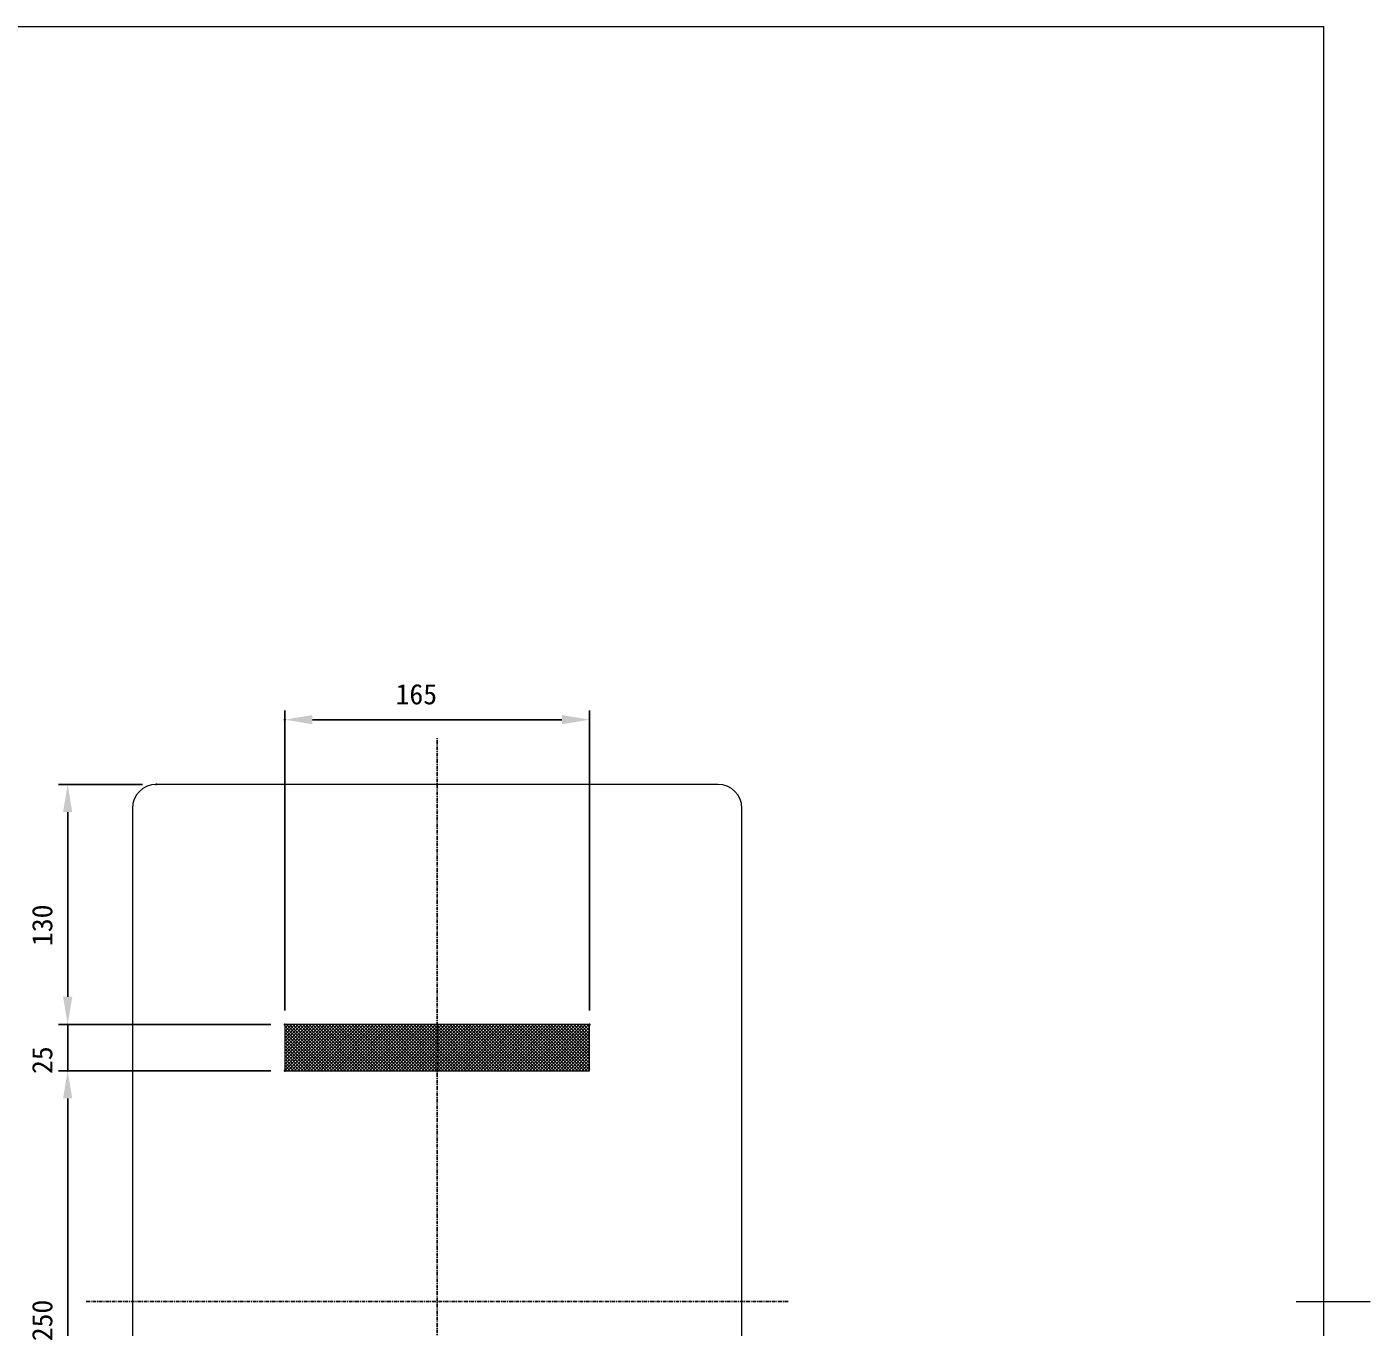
# Model space of a CAD drawing. Units: millimetres, scale not verified. Extents: x -203 to 203, y -143 to 143.
# Drawn here: x 57.6 to 203, y -2.8 to 138 of the extents above; entities that cross this region are included whole.
import ezdxf
from ezdxf.enums import TextEntityAlignment as Align

# ---------------------------------------------------------------- set-up
doc = ezdxf.new("R2010")
doc.units = ezdxf.units.MM
doc.header["$LTSCALE"] = 0.5
doc.header["$PDMODE"] = 32
doc.header["$PDSIZE"] = 0.1
doc.linetypes.add('USER1', pattern=[1.259843, 0.787402, -0.15748, 0.15748, -0.15748])
for name, color, linetype, lineweight in [('0-1_DIMENSION_LINES$02_DIMENSI', 7, 'Continuous', 25), ('0-4_図面_FORMAT$01_WAKU$OUT_LINE', 6, 'Continuous', 18), ('0-8_DIMENSION_LINES$03_LINES', 7, 'Continuous', 18), ('0-9_DIMENSION_LINES$01_CENTER_', 7, 'USER1', 25), ('0-A_DIMENSION_LINES$06_HATCHIN', 7, 'Continuous', 25)]:
    doc.layers.add(name, color=color, linetype=linetype, lineweight=lineweight)
doc.layers.add('0-2_DEFPOINTS', color=7, linetype='Continuous')
doc.styles.add('ＭＳ ゴシック', font='')
doc.styles.get('ＭＳ ゴシック').set_extended_font_data('MS Gothic')

# ---------------------------------------------------------------- blocks, each defined once
blk = doc.blocks.new('D1')
at = {"layer": '0-1_DIMENSION_LINES$02_DIMENSI'}
for p, q in [((200.2, 672), (182, 672)), ((184, 666), (184, 626)), ((228, 620), (182, 620))]:
    blk.add_line(p, q, dxfattribs=at)
for points in [[(185, 666), (183, 666), (184, 672)], [(183, 626), (185, 626), (184, 620)]]:
    blk.add_solid(points, dxfattribs=at)
at = {"layer": '0-2_DEFPOINTS'}
for p in [(203.2, 672), (184, 620), (231, 620)]:
    blk.add_point(p, dxfattribs=at)
at = {"layer": '0-1_DIMENSION_LINES$02_DIMENSI', "style": 'ＭＳ ゴシック'}
blk.add_text('130', height=4.399, rotation=90, dxfattribs=at).set_placement((182, 637), align=Align.BOTTOM_LEFT)
blk = doc.blocks.new('D4')
at = {"layer": '0-1_DIMENSION_LINES$02_DIMENSI'}
for p, q in [((231, 623), (231, 688)), ((297, 623), (297, 688)), ((291, 686), (237, 686))]:
    blk.add_line(p, q, dxfattribs=at)
for points in [[(237, 687), (237, 685), (231, 686)], [(291, 685), (291, 687), (297, 686)]]:
    blk.add_solid(points, dxfattribs=at)
at = {"layer": '0-2_DEFPOINTS'}
for p in [(231, 686), (231, 620), (297, 620)]:
    blk.add_point(p, dxfattribs=at)
at = {"layer": '0-1_DIMENSION_LINES$02_DIMENSI', "style": 'ＭＳ ゴシック'}
blk.add_text('165', height=4.399, dxfattribs=at).set_placement((255, 688), align=Align.BOTTOM_LEFT)
blk = doc.blocks.new('D5')
at = {"layer": '0-1_DIMENSION_LINES$02_DIMENSI'}
for p, q in [((184, 626), (184, 631.999)), ((228, 620), (182, 620)), ((184, 620), (184, 610)), ((228, 610), (182, 610)), ((184, 604), (184, 598.001))]:
    blk.add_line(p, q, dxfattribs=at)
for points in [[(183, 626), (185, 626), (184, 620)], [(185, 604), (183, 604), (184, 610)]]:
    blk.add_solid(points, dxfattribs=at)
at = {"layer": '0-2_DEFPOINTS'}
for p in [(231, 620), (184, 610), (231, 610)]:
    blk.add_point(p, dxfattribs=at)
at = {"layer": '0-1_DIMENSION_LINES$02_DIMENSI', "style": 'ＭＳ ゴシック'}
blk.add_text('25', height=4.399, rotation=90, dxfattribs=at).set_placement((182, 609.286), align=Align.BOTTOM_LEFT)
blk = doc.blocks.new('D6')
at = {"layer": '0-1_DIMENSION_LINES$02_DIMENSI'}
for p, q in [((228, 610), (182, 610)), ((184, 516), (184, 604)), ((228, 510), (182, 510))]:
    blk.add_line(p, q, dxfattribs=at)
for points in [[(185, 604), (183, 604), (184, 610)], [(183, 516), (185, 516), (184, 510)]]:
    blk.add_solid(points, dxfattribs=at)
at = {"layer": '0-2_DEFPOINTS'}
for p in [(184, 610), (231, 610), (231, 510)]:
    blk.add_point(p, dxfattribs=at)
at = {"layer": '0-1_DIMENSION_LINES$02_DIMENSI', "style": 'ＭＳ ゴシック'}
blk.add_text('250', height=4.399, rotation=90, dxfattribs=at).set_placement((182, 551.429), align=Align.BOTTOM_LEFT)
blk = doc.blocks.new('X32')
at = {"layer": '0-A_DIMENSION_LINES$06_HATCHIN'}
for p, q in [((231, 619.909), (231.091, 620)), ((231, 619.202), (231.798, 620)), ((231, 618.495), (232.505, 620)), ((231, 617.787), (233.213, 620)), ((231, 617.08), (233.92, 620)), ((231, 616.373), (234.627, 620)), ((231, 615.666), (235.334, 620)), ((231, 614.959), (236.041, 620)), ((231, 614.252), (236.748, 620)), ((231, 613.545), (237.455, 620)), ((231, 612.838), (238.162, 620)), ((231, 612.131), (238.869, 620)), ((231, 611.423), (239.577, 620)), ((231, 610.716), (240.284, 620)), ((231, 610.009), (240.991, 620)), ((240.649, 610), (231, 619.649)), ((241.357, 610), (231.357, 620)), ((231.698, 610), (241.698, 620)), ((242.064, 610), (232.064, 620)), ((232.405, 610), (242.405, 620)), ((242.771, 610), (232.771, 620)), ((233.112, 610), (243.112, 620)), ((243.478, 610), (233.478, 620)), ((233.819, 610), (243.819, 620)), ((244.185, 610), (234.185, 620)), ((234.526, 610), (244.526, 620)), ((244.892, 610), (234.892, 620)), ((235.233, 610), (245.233, 620)), ((245.599, 610), (235.599, 620)), ((235.941, 610), (245.941, 620)), ((246.306, 610), (236.306, 620)), ((236.648, 610), (246.648, 620)), ((247.013, 610), (237.013, 620)), ((237.355, 610), (247.355, 620)), ((247.721, 610), (237.721, 620)), ((238.062, 610), (248.062, 620)), ((248.428, 610), (238.428, 620)), ((238.769, 610), (248.769, 620)), ((249.135, 610), (239.135, 620)), ((239.476, 610), (249.476, 620)), ((249.842, 610), (239.842, 620)), ((240.183, 610), (250.183, 620)), ((250.549, 610), (240.549, 620)), ((240.89, 610), (250.89, 620)), ((251.256, 610), (241.256, 620)), ((241.597, 610), (251.597, 620)), ((251.963, 610), (241.963, 620)), ((242.304, 610), (252.304, 620)), ((252.67, 610), (242.67, 620)), ((243.012, 610), (253.012, 620)), ((253.377, 610), (243.377, 620)), ((243.719, 610), (253.719, 620)), ((254.084, 610), (244.084, 620)), ((244.426, 610), (254.426, 620)), ((254.792, 610), (244.792, 620)), ((245.133, 610), (255.133, 620)), ((255.499, 610), (245.499, 620)), ((245.84, 610), (255.84, 620)), ((256.206, 610), (246.206, 620)), ((246.547, 610), (256.547, 620)), ((256.913, 610), (246.913, 620)), ((247.254, 610), (257.254, 620)), ((257.62, 610), (247.62, 620)), ((247.961, 610), (257.961, 620)), ((258.327, 610), (248.327, 620)), ((248.668, 610), (258.668, 620)), ((259.034, 610), (249.034, 620)), ((249.376, 610), (259.376, 620)), ((259.741, 610), (249.741, 620)), ((250.083, 610), (260.083, 620)), ((260.448, 610), (250.448, 620)), ((250.79, 610), (260.79, 620)), ((261.156, 610), (251.156, 620)), ((251.497, 610), (261.497, 620)), ((261.863, 610), (251.863, 620)), ((252.204, 610), (262.204, 620)), ((262.57, 610), (252.57, 620)), ((252.911, 610), (262.911, 620)), ((263.277, 610), (253.277, 620)), ((253.618, 610), (263.618, 620)), ((263.984, 610), (253.984, 620)), ((254.325, 610), (264.325, 620)), ((264.691, 610), (254.691, 620)), ((255.032, 610), (265.032, 620)), ((265.398, 610), (255.398, 620)), ((255.74, 610), (265.74, 620)), ((266.105, 610), (256.105, 620)), ((256.447, 610), (266.447, 620)), ((266.812, 610), (256.812, 620)), ((257.154, 610), (267.154, 620)), ((267.52, 610), (257.52, 620)), ((257.861, 610), (267.861, 620)), ((268.227, 610), (258.227, 620)), ((258.568, 610), (268.568, 620)), ((268.934, 610), (258.934, 620)), ((259.275, 610), (269.275, 620)), ((269.641, 610), (259.641, 620)), ((259.982, 610), (269.982, 620)), ((270.348, 610), (260.348, 620)), ((260.689, 610), (270.689, 620)), ((271.055, 610), (261.055, 620)), ((261.396, 610), (271.396, 620)), ((271.762, 610), (261.762, 620)), ((262.103, 610), (272.103, 620)), ((272.469, 610), (262.469, 620)), ((262.811, 610), (272.811, 620)), ((273.176, 610), (263.176, 620)), ((263.518, 610), (273.518, 620)), ((273.883, 610), (263.883, 620)), ((264.225, 610), (274.225, 620)), ((274.591, 610), (264.591, 620)), ((264.932, 610), (274.932, 620)), ((275.298, 610), (265.298, 620)), ((265.639, 610), (275.639, 620)), ((276.005, 610), (266.005, 620)), ((266.346, 610), (276.346, 620)), ((276.712, 610), (266.712, 620)), ((267.053, 610), (277.053, 620)), ((277.419, 610), (267.419, 620)), ((267.76, 610), (277.76, 620)), ((278.126, 610), (268.126, 620)), ((268.467, 610), (278.467, 620)), ((278.833, 610), (268.833, 620)), ((269.175, 610), (279.175, 620)), ((279.54, 610), (269.54, 620)), ((269.882, 610), (279.882, 620)), ((280.247, 610), (270.247, 620)), ((270.589, 610), (280.589, 620)), ((280.955, 610), (270.955, 620)), ((271.296, 610), (281.296, 620)), ((281.662, 610), (271.662, 620)), ((272.003, 610), (282.003, 620)), ((282.369, 610), (272.369, 620)), ((272.71, 610), (282.71, 620)), ((283.076, 610), (273.076, 620)), ((273.417, 610), (283.417, 620)), ((283.783, 610), (273.783, 620)), ((274.124, 610), (284.124, 620)), ((284.49, 610), (274.49, 620)), ((274.831, 610), (284.831, 620)), ((285.197, 610), (275.197, 620)), ((275.539, 610), (285.539, 620)), ((285.904, 610), (275.904, 620)), ((276.246, 610), (286.246, 620)), ((286.611, 610), (276.611, 620)), ((276.953, 610), (286.953, 620)), ((287.318, 610), (277.318, 620)), ((277.66, 610), (287.66, 620)), ((288.026, 610), (278.026, 620)), ((278.367, 610), (288.367, 620)), ((288.733, 610), (278.733, 620)), ((279.074, 610), (289.074, 620)), ((289.44, 610), (279.44, 620)), ((279.781, 610), (289.781, 620)), ((290.147, 610), (280.147, 620)), ((280.488, 610), (290.488, 620)), ((290.854, 610), (280.854, 620)), ((281.195, 610), (291.195, 620)), ((291.561, 610), (281.561, 620)), ((281.902, 610), (291.902, 620)), ((292.268, 610), (282.268, 620)), ((282.61, 610), (292.61, 620)), ((292.975, 610), (282.975, 620)), ((283.317, 610), (293.317, 620)), ((293.682, 610), (283.682, 620)), ((284.024, 610), (294.024, 620)), ((294.39, 610), (284.39, 620)), ((284.731, 610), (294.731, 620)), ((295.097, 610), (285.097, 620)), ((285.438, 610), (295.438, 620)), ((295.804, 610), (285.804, 620)), ((286.145, 610), (296.145, 620)), ((296.511, 610), (286.511, 620)), ((286.852, 610), (296.852, 620)), ((297, 610.218), (287.218, 620)), ((297, 610.925), (287.925, 620)), ((297, 611.632), (288.632, 620)), ((297, 612.339), (289.339, 620)), ((297, 613.046), (290.046, 620)), ((297, 613.754), (290.754, 620)), ((297, 614.461), (291.461, 620)), ((297, 615.168), (292.168, 620)), ((297, 615.875), (292.875, 620)), ((297, 616.582), (293.582, 620)), ((297, 617.289), (294.289, 620)), ((297, 617.996), (294.996, 620)), ((297, 618.703), (295.703, 620)), ((297, 619.41), (296.41, 620)), ((239.942, 610), (231, 618.942)), ((239.235, 610), (231, 618.235)), ((238.528, 610), (231, 617.528)), ((237.821, 610), (231, 616.821)), ((287.559, 610), (297, 619.441)), ((288.266, 610), (297, 618.734)), ((288.974, 610), (297, 618.026)), ((289.681, 610), (297, 617.319)), ((290.388, 610), (297, 616.612)), ((237.114, 610), (231, 616.114)), ((236.407, 610), (231, 615.407)), ((235.7, 610), (231, 614.7)), ((234.993, 610), (231, 613.993)), ((291.095, 610), (297, 615.905)), ((291.802, 610), (297, 615.198)), ((292.509, 610), (297, 614.491)), ((293.216, 610), (297, 613.784)), ((234.285, 610), (231, 613.285)), ((233.578, 610), (231, 612.578)), ((232.871, 610), (231, 611.871)), ((232.164, 610), (231, 611.164)), ((293.923, 610), (297, 613.077)), ((294.63, 610), (297, 612.37)), ((295.337, 610), (297, 611.663)), ((296.045, 610), (297, 610.955)), ((231.457, 610), (231, 610.457)), ((296.752, 610), (297, 610.248))]:
    blk.add_line(p, q, dxfattribs=at)

msp = doc.modelspace()

# ---------------------------------------------------------------- linework, layer by layer
at = {"layer": '0-4_図面_FORMAT$01_WAKU$OUT_LINE'}
for p, q in [((198, 138), (-198, 138)), ((198, -138), (198, 138)), ((195, 0), (203, 0))]:
    msp.add_line(p, q, dxfattribs=at)
at = {"layer": '0-8_DIMENSION_LINES$03_LINES'}
for p, q in [((132.4, 56), (71.6, 56)), ((69, 53.4), (69, -53.4)), ((135, -53.4), (135, 53.4))]:
    msp.add_line(p, q, dxfattribs=at)
msp.add_lwpolyline([(85.5, 25), (118.5, 25), (118.5, 30), (85.5, 30)], close=True, dxfattribs=at)
for centre, start, end in [((71.6, 53.4), 90, 180), ((132.4, 53.4), 0, 90)]:
    msp.add_arc(centre, 2.6, start, end, dxfattribs=at)
at = {"layer": '0-9_DIMENSION_LINES$01_CENTER_'}
for p, q in [((102, -61), (102, 61)), ((64, 0), (140, 0))]:
    msp.add_line(p, q, dxfattribs=at)

# ---------------------------------------------------------------- block references
at = {"layer": '0-1_DIMENSION_LINES$02_DIMENSI', "xscale": 0.5, "yscale": 0.5}
for name in ['D4', 'D1', 'D5', 'D6']:
    msp.add_blockref(name, (-30, -280), dxfattribs=at)
at = {"layer": '0-A_DIMENSION_LINES$06_HATCHIN', "xscale": 0.5, "yscale": 0.5}
msp.add_blockref('X32', (-30, -280), dxfattribs=at)

doc.saveas('drawing.dxf')
